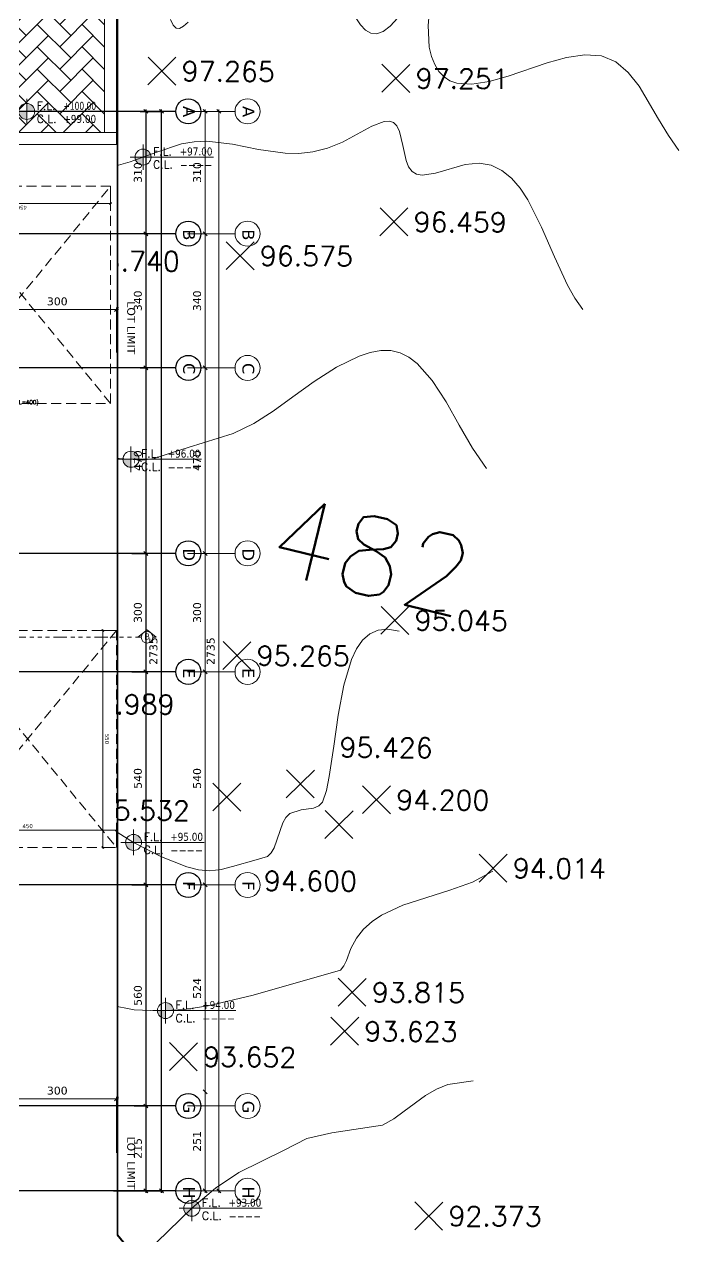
# Model space of a CAD drawing. Header units: inches. Extents: x -48 to 777, y -156 to 510.
# Drawn here: x 409.79 to 426.36, y 126.54 to 157.27 of the extents above; entities that cross this region are included whole.
import ezdxf
from ezdxf.enums import TextEntityAlignment as Align

# ---------------------------------------------------------------- set-up
doc = ezdxf.new("R2010")
doc.units = ezdxf.units.IN
doc.header["$MEASUREMENT"] = 0
doc.set_wipeout_variables(frame=1)
for name, pattern in [('ACAD_ISO06W100', [36, 24, -3, 0, -3, 0, -3, 0, -3]), ('ACAD_ISO10W100', [18, 12, -3, 0, -3]), ('HIDDEN', [0.375, 0.25, -0.125]), ('NUHA', [1.45, 0.75, -0.25, 0.2, -0.25])]:
    doc.linetypes.add(name, pattern=pattern)
doc.layers.get('Defpoints').update_dxf_attribs({"lineweight": 5})
for name, color, linetype, lineweight in [('A-ANNOTATION', 34, 'Continuous', 5), ('A-AXIS', 253, 'ACAD_ISO10W100', 5), ('A-AXIS ST', 251, 'ACAD_ISO10W100', 5), ('A-DIM', 9, 'Continuous', 5), ('A-HIDDEN', 254, 'HIDDEN', 5), ('A-LEVELS', 139, 'Continuous', 20), ('A-LIMIT LOT', 235, 'ACAD_ISO10W100', 20), ('A-NOTES', 151, 'Continuous', 20), ('A-SIGNS1', 20, 'Continuous', 15), ('A-SIGNS2', 30, 'Continuous', 15), ('A-TEXT', 50, 'Continuous', 15), ('D-STONE', 52, 'Continuous', 20)]:
    doc.layers.add(name, color=color, linetype=linetype, lineweight=lineweight)
doc.layers.add('HH-DARK GREY', color=7, linetype='Continuous', lineweight=5, true_color=0x404040)
for name, color, linetype in [('pts pc', 7, 'Continuous'), ('Str-Axes', 8, 'Continuous'), ('str-slab-top', 1, 'Continuous')]:
    doc.layers.add(name, color=color, linetype=linetype)
doc.styles.add('2mm', font='simplex.shx', dxfattribs={"height": 0.5})
doc.styles.add('5mm', font='simplex_.ttf', dxfattribs={"height": 5})
doc.styles.add('ROMAN', font='ROMANS.SHX')
doc.styles.add('ROMAND', font='verdana.ttf')
doc.styles.add('ROMANS', font='romans__.ttf', dxfattribs={"height": 0.14})
doc.styles.add('Stretch', font='GOTHIC.TTF', dxfattribs={"width": 0.75, "height": 0.2})
doc.dimstyles.new('M-1.100', dxfattribs={"dimtxt": 0.2, "dimasz": 0.1, "dimexe": 0.05, "dimexo": 0.05, "dimgap": 0.1, "dimtad": 1, "dimlfac": 100, "dimrnd": 0.5, "dimzin": 9, "dimdsep": 46, "dimtxsty": 'ROMAND', "dimblk": 'OBLIQUE', "dimcen": 1, "dimdle": 0.05, "dimclrd": 256, "dimclre": 256, "dimclrt": 2, "dimadec": 0, "dimazin": 0, "dimtfac": 0.666667, "dimtmove": 2, "dimatfit": 3, "dimfxl": 0.04, "dimtolj": 1, "dimtzin": 5, "dimlwd": -1, "dimlwe": -1, "dimarcsym": 0})
doc.dimstyles.new('M-1.50', dxfattribs={"dimtxt": 0.1, "dimasz": 0.05, "dimexe": 0.025, "dimexo": 0.025, "dimgap": 0.05, "dimtad": 1, "dimlfac": 100, "dimrnd": 0.5, "dimzin": 9, "dimdsep": 46, "dimtxsty": 'ROMAND', "dimblk": 'OBLIQUE', "dimcen": 1, "dimdle": 0.025, "dimclrd": 256, "dimclre": 256, "dimclrt": 2, "dimadec": 0, "dimazin": 0, "dimtfac": 0.666667, "dimtmove": 2, "dimatfit": 3, "dimfxl": 0.04, "dimtolj": 1, "dimtzin": 5, "dimlwd": -1, "dimlwe": -1, "dimarcsym": 0})

# ---------------------------------------------------------------- blocks, each defined once
blk = doc.blocks.new('_Oblique')
at = {"color": 0, "linetype": 'ByBlock', "lineweight": -2}
blk.add_line((-0.5, -0.5), (0.5, 0.5), dxfattribs=at)
blk = doc.blocks.new('*D7')
at = {"layer": 'A-DIM', "transparency": 16777216}
for p, q in [((332.144, 67.916), (332.144, 63.366)), ((332.556, 67.891), (332.119, 67.891)), ((332.556, 63.391), (332.119, 63.391))]:
    blk.add_line(p, q, dxfattribs=at)
at = {"layer": 'Defpoints', "color": 0, "transparency": 16777216}
for p in [(332.581, 67.891), (332.144, 63.391), (332.581, 63.391)]:
    blk.add_point(p, dxfattribs=at)
at = {"layer": 'A-DIM', "transparency": 16777216, "xscale": 0.05, "yscale": 0.05, "zscale": 0.05}
for p, rotation in [((332.144, 67.891), 90), ((332.144, 63.391), 270)]:
    blk.add_blockref('_Oblique', p, dxfattribs=dict(at, rotation=rotation))
at = {"layer": 'A-DIM', "color": 2, "transparency": 16777216, "insert": (332.042, 65.641), "char_height": 0.1, "attachment_point": 5, "rotation": 90, "style": 'ROMAND'}
blk.add_mtext('\\A1;450', dxfattribs=at)
blk = doc.blocks.new('*D8')
at = {"layer": 'A-DIM', "transparency": 16777216}
for p, q in [((327.081, 67.866), (327.081, 67.523)), ((332.581, 67.866), (332.581, 67.523)), ((332.606, 67.548), (327.056, 67.548))]:
    blk.add_line(p, q, dxfattribs=at)
at = {"layer": 'Defpoints', "color": 0, "transparency": 16777216}
for p in [(327.081, 67.891), (332.581, 67.891), (327.081, 67.548)]:
    blk.add_point(p, dxfattribs=at)
at = {"layer": 'A-DIM', "transparency": 16777216, "xscale": 0.05, "yscale": 0.05, "zscale": 0.05, "rotation": 180}
blk.add_blockref('_Oblique', (327.081, 67.548), dxfattribs=at)
at = {"layer": 'A-DIM', "transparency": 16777216, "xscale": 0.05, "yscale": 0.05, "zscale": 0.05}
blk.add_blockref('_Oblique', (332.581, 67.548), dxfattribs=at)
at = {"layer": 'A-DIM', "color": 2, "transparency": 16777216, "insert": (329.831, 67.65), "char_height": 0.1, "attachment_point": 5, "style": 'ROMAND'}
blk.add_mtext('\\A1;550', dxfattribs=at)
blk = doc.blocks.new('ZDGFHGCGFF')
h = blk.add_hatch(color=256)
h.paths.add_polyline_path([(94.086, 59.804), (94.151, 59.726, 0.223535), (94.086, 59.756)])
h.paths.add_polyline_path([(94.151, 59.726), (94.195, 59.673), (94.151, 59.619, 0.17452), (94.17, 59.673, 0.17452)])
h.paths.add_polyline_path([(94.086, 59.589, 0.223535), (94.151, 59.619), (94.086, 59.541)])
for p, q in [((94.086, 59.756), (94.086, 59.804)), ((94.086, 59.804), (94.195, 59.673)), ((94.195, 59.673), (94.086, 59.541)), ((94.086, 59.541), (94.086, 59.589))]:
    blk.add_line(p, q)
blk.add_circle((94.086, 59.673), 0.0839)
blk = doc.blocks.new('ZDGFHGCJHGHFG')
at = {"layer": 'A-SIGNS1', "rotation": 90}
blk.add_blockref('ZDGFHGCGFF', (154.078, -34.414), dxfattribs=at)
at = {"layer": 'A-SIGNS2', "linetype": 'ACAD_ISO06W100', "ltscale": 0.01, "style": 'Stretch', "flags": 12}
blk.add_attdef('A', text='', height=0.0883, dxfattribs=at).set_placement((94.407, 59.684), align=Align.MIDDLE)
blk = doc.blocks.new('*D549')
at = {"layer": 'A-DIM', "transparency": 16777216}
for p, q in [((656.818, 330.269), (656.914, 330.269)), ((656.864, 330.319), (656.864, 327.119)), ((656.818, 327.169), (656.914, 327.169))]:
    blk.add_line(p, q, dxfattribs=at)
at = {"layer": 'Defpoints', "color": 0, "transparency": 16777216}
for p in [(656.768, 330.269), (656.768, 327.169), (656.864, 327.169)]:
    blk.add_point(p, dxfattribs=at)
at = {"layer": 'A-DIM', "transparency": 16777216, "xscale": 0.1, "yscale": 0.1, "zscale": 0.1}
for p, rotation in [((656.864, 330.269), 90), ((656.864, 327.169), 270)]:
    blk.add_blockref('_Oblique', p, dxfattribs=dict(at, rotation=rotation))
at = {"layer": 'A-DIM', "color": 2, "transparency": 16777216, "insert": (656.66, 328.719), "char_height": 0.2, "attachment_point": 5, "rotation": 90, "style": 'ROMAND'}
blk.add_mtext('\\A1;310', dxfattribs=at)
blk = doc.blocks.new('*D550')
at = {"layer": 'A-DIM', "transparency": 16777216}
for p, q in [((656.864, 327.219), (656.864, 323.719)), ((656.818, 327.169), (656.914, 327.169)), ((656.715, 323.769), (656.914, 323.769))]:
    blk.add_line(p, q, dxfattribs=at)
at = {"layer": 'Defpoints', "color": 0, "transparency": 16777216}
for p in [(656.768, 327.169), (656.665, 323.769), (656.864, 323.769)]:
    blk.add_point(p, dxfattribs=at)
at = {"layer": 'A-DIM', "transparency": 16777216, "xscale": 0.1, "yscale": 0.1, "zscale": 0.1}
for p, rotation in [((656.864, 327.169), 90), ((656.864, 323.769), 270)]:
    blk.add_blockref('_Oblique', p, dxfattribs=dict(at, rotation=rotation))
at = {"layer": 'A-DIM', "color": 2, "transparency": 16777216, "insert": (656.66, 325.469), "char_height": 0.2, "attachment_point": 5, "rotation": 90, "style": 'ROMAND'}
blk.add_mtext('\\A1;340', dxfattribs=at)
blk = doc.blocks.new('*D551')
at = {"layer": 'A-DIM', "transparency": 16777216}
for p, q in [((656.864, 323.819), (656.864, 319.019)), ((656.715, 323.769), (656.914, 323.769)), ((656.51, 319.069), (656.914, 319.069))]:
    blk.add_line(p, q, dxfattribs=at)
at = {"layer": 'Defpoints', "color": 0, "transparency": 16777216}
for p in [(656.665, 323.769), (656.46, 319.069), (656.864, 319.069)]:
    blk.add_point(p, dxfattribs=at)
at = {"layer": 'A-DIM', "transparency": 16777216, "xscale": 0.1, "yscale": 0.1, "zscale": 0.1}
for p, rotation in [((656.864, 323.769), 90), ((656.864, 319.069), 270)]:
    blk.add_blockref('_Oblique', p, dxfattribs=dict(at, rotation=rotation))
at = {"layer": 'A-DIM', "color": 2, "transparency": 16777216, "insert": (656.66, 321.419), "char_height": 0.2, "attachment_point": 5, "rotation": 90, "style": 'ROMAND'}
blk.add_mtext('\\A1;470', dxfattribs=at)
blk = doc.blocks.new('*D552')
at = {"layer": 'A-DIM', "transparency": 16777216}
for p, q in [((656.51, 319.069), (656.914, 319.069)), ((656.864, 319.119), (656.864, 316.018)), ((656.51, 316.068), (656.914, 316.068))]:
    blk.add_line(p, q, dxfattribs=at)
at = {"layer": 'Defpoints', "color": 0, "transparency": 16777216}
for p in [(656.46, 319.069), (656.46, 316.068), (656.864, 316.068)]:
    blk.add_point(p, dxfattribs=at)
at = {"layer": 'A-DIM', "transparency": 16777216, "xscale": 0.1, "yscale": 0.1, "zscale": 0.1}
for p, rotation in [((656.864, 319.069), 90), ((656.864, 316.068), 270)]:
    blk.add_blockref('_Oblique', p, dxfattribs=dict(at, rotation=rotation))
at = {"layer": 'A-DIM', "color": 2, "transparency": 16777216, "insert": (656.66, 317.569), "char_height": 0.2, "attachment_point": 5, "rotation": 90, "style": 'ROMAND'}
blk.add_mtext('\\A1;300', dxfattribs=at)
blk = doc.blocks.new('*D553')
at = {"layer": 'A-DIM', "transparency": 16777216}
for p, q in [((656.51, 316.068), (656.914, 316.068)), ((656.864, 316.118), (656.864, 310.618)), ((656.51, 310.668), (656.914, 310.668))]:
    blk.add_line(p, q, dxfattribs=at)
at = {"layer": 'Defpoints', "color": 0, "transparency": 16777216}
for p in [(656.46, 316.068), (656.46, 310.668), (656.864, 310.668)]:
    blk.add_point(p, dxfattribs=at)
at = {"layer": 'A-DIM', "transparency": 16777216, "xscale": 0.1, "yscale": 0.1, "zscale": 0.1}
for p, rotation in [((656.864, 316.068), 90), ((656.864, 310.668), 270)]:
    blk.add_blockref('_Oblique', p, dxfattribs=dict(at, rotation=rotation))
at = {"layer": 'A-DIM', "color": 2, "transparency": 16777216, "insert": (656.66, 313.368), "char_height": 0.2, "attachment_point": 5, "rotation": 90, "style": 'ROMAND'}
blk.add_mtext('\\A1;540', dxfattribs=at)
blk = doc.blocks.new('*D554')
at = {"layer": 'A-DIM', "transparency": 16777216}
for p, q in [((656.51, 310.668), (656.914, 310.668)), ((656.864, 310.718), (656.864, 305.376))]:
    blk.add_line(p, q, dxfattribs=at)
at = {"layer": 'Defpoints', "color": 0, "transparency": 16777216}
for p in [(656.46, 310.668), (656.864, 305.426), (656.864, 305.426)]:
    blk.add_point(p, dxfattribs=at)
at = {"layer": 'A-DIM', "transparency": 16777216, "xscale": 0.1, "yscale": 0.1, "zscale": 0.1}
for p, rotation in [((656.864, 310.668), 90), ((656.864, 305.426), 270)]:
    blk.add_blockref('_Oblique', p, dxfattribs=dict(at, rotation=rotation))
at = {"layer": 'A-DIM', "color": 2, "transparency": 16777216, "insert": (656.66, 308.047), "char_height": 0.2, "attachment_point": 5, "rotation": 90, "style": 'ROMAND'}
blk.add_mtext('\\A1;524', dxfattribs=at)
blk = doc.blocks.new('*D555')
at = {"layer": 'A-DIM', "transparency": 16777216}
for p, q in [((656.864, 302.868), (656.864, 305.476)), ((656.344, 302.918), (656.914, 302.918))]:
    blk.add_line(p, q, dxfattribs=at)
at = {"layer": 'Defpoints', "color": 0, "transparency": 16777216}
for p in [(656.864, 305.426), (656.864, 305.426), (656.294, 302.918)]:
    blk.add_point(p, dxfattribs=at)
at = {"layer": 'A-DIM', "transparency": 16777216, "xscale": 0.1, "yscale": 0.1, "zscale": 0.1}
for p, rotation in [((656.864, 305.426), 90), ((656.864, 302.918), 270)]:
    blk.add_blockref('_Oblique', p, dxfattribs=dict(at, rotation=rotation))
at = {"layer": 'A-DIM', "color": 2, "transparency": 16777216, "insert": (656.66, 304.172), "char_height": 0.2, "attachment_point": 5, "rotation": 90, "style": 'ROMAND'}
blk.add_mtext('\\A1;251', dxfattribs=at)
blk = doc.blocks.new('*D556')
at = {"layer": 'A-DIM', "transparency": 16777216}
for p, q in [((656.665, 330.269), (657.259, 330.269)), ((657.209, 302.868), (657.209, 330.319)), ((655.957, 302.918), (657.259, 302.918))]:
    blk.add_line(p, q, dxfattribs=at)
at = {"layer": 'Defpoints', "color": 0, "transparency": 16777216}
for p in [(656.615, 330.269), (657.209, 330.269), (655.907, 302.918)]:
    blk.add_point(p, dxfattribs=at)
at = {"layer": 'A-DIM', "transparency": 16777216, "xscale": 0.1, "yscale": 0.1, "zscale": 0.1}
for p, rotation in [((657.209, 330.269), 90), ((657.209, 302.918), 270)]:
    blk.add_blockref('_Oblique', p, dxfattribs=dict(at, rotation=rotation))
at = {"layer": 'A-DIM', "color": 2, "transparency": 16777216, "insert": (657.004, 316.593), "char_height": 0.2, "attachment_point": 5, "rotation": 90, "style": 'ROMAND'}
blk.add_mtext('\\A1;2735', dxfattribs=at)
blk = doc.blocks.new('GXFHGCGFCD')
at = {"layer": 'A-SIGNS1', "linetype": 'NUHA'}
h = blk.add_hatch(color=256, dxfattribs=at)
h.paths.add_polyline_path([(90.382, 61.33), (90.382, 61.17), (90.542, 61.17, 0.414214)])
h.paths.add_polyline_path([(90.382, 61.17), (90.222, 61.17, 0.414214), (90.382, 61.01)])
at = {"layer": 'A-SIGNS1'}
for p, q in [((90.382, 60.914), (90.382, 61.426)), ((90.126, 61.17), (91.79, 61.17))]:
    blk.add_line(p, q, dxfattribs=at)
blk.add_circle((90.382, 61.17), 0.16, dxfattribs=at)
blk = doc.blocks.new('DGXFHXFGDFD')
at = {"layer": 'A-SIGNS1'}
blk.add_blockref('GXFHGCGFCD', (0, 0), dxfattribs=at)
at = {"layer": 'A-SIGNS2', "linetype": 'NUHA', "style": 'ROMANS'}
for s, p in [('F.L.', (90.583, 61.203)), ('C.L.', (90.583, 60.941))]:
    blk.add_text(s, height=0.16, dxfattribs=at).set_placement(p)
at = {"layer": 'A-SIGNS2', "style": 'ROMANS', "width": 0.910135, "flags": 4}
for tag, p, p2 in [('NIV.FINI', (91.116, 61.203), (91.79, 61.203)), ('NIV.BETON', (91.116, 60.941), (91.79, 60.941))]:
    blk.add_attdef(tag, text='', height=0.16, dxfattribs=at).set_placement(p, p2, align=Align.FIT)
blk = doc.blocks.new('*D974')
at = {"layer": 'A-DIM', "transparency": 16777216}
for p, q in [((-315969.27, -27907.07), (-315972.37, -27907.07)), ((-315972.32, -27908.161), (-315972.32, -27907.02)), ((-315969.32, -27908.161), (-315969.32, -27907.02))]:
    blk.add_line(p, q, dxfattribs=at)
at = {"layer": 'Defpoints', "color": 0, "transparency": 16777216}
for p in [(-315972.32, -27907.07), (-315972.32, -27908.211), (-315969.32, -27908.211)]:
    blk.add_point(p, dxfattribs=at)
at = {"layer": 'A-DIM', "transparency": 16777216, "xscale": 0.1, "yscale": 0.1, "zscale": 0.1}
for p, rotation in [((-315972.32, -27907.07), 179.9999999997916), ((-315969.32, -27907.07), 359.9999999997916)]:
    blk.add_blockref('_Oblique', p, dxfattribs=dict(at, rotation=rotation))
at = {"layer": 'A-DIM', "color": 2, "transparency": 16777216, "insert": (-315970.82, -27906.866), "char_height": 0.2, "attachment_point": 5, "style": 'ROMAND'}
blk.add_mtext('\\A1;300', dxfattribs=at)
blk = doc.blocks.new('*D975')
at = {"layer": 'A-DIM', "transparency": 16777216}
for p, q in [((-315969.27, -27927.068), (-315972.37, -27927.068)), ((-315972.32, -27928.435), (-315972.32, -27927.018)), ((-315969.32, -27928.435), (-315969.32, -27927.018))]:
    blk.add_line(p, q, dxfattribs=at)
at = {"layer": 'Defpoints', "color": 0, "transparency": 16777216}
for p in [(-315972.32, -27927.068), (-315972.32, -27928.485), (-315969.32, -27928.485)]:
    blk.add_point(p, dxfattribs=at)
at = {"layer": 'A-DIM', "transparency": 16777216, "xscale": 0.1, "yscale": 0.1, "zscale": 0.1, "rotation": 180}
blk.add_blockref('_Oblique', (-315972.32, -27927.068), dxfattribs=at)
at = {"layer": 'A-DIM', "transparency": 16777216, "xscale": 0.1, "yscale": 0.1, "zscale": 0.1}
blk.add_blockref('_Oblique', (-315969.32, -27927.068), dxfattribs=at)
at = {"layer": 'A-DIM', "color": 2, "transparency": 16777216, "insert": (-315970.82, -27926.864), "char_height": 0.2, "attachment_point": 5, "style": 'ROMAND'}
blk.add_mtext('\\A1;300', dxfattribs=at)
blk = doc.blocks.new('*D1546')
at = {"layer": 'Defpoints', "color": 0, "transparency": 16777216}
for p in [(412.674, 155.058), (413.267, 155.058), (412.001, 127.707)]:
    blk.add_point(p, dxfattribs=at)
at = {"layer": 'Str-Axes', "transparency": 16777216}
for p, q in [((412.724, 155.058), (413.317, 155.058)), ((413.267, 127.657), (413.267, 155.108)), ((412.051, 127.707), (413.317, 127.707))]:
    blk.add_line(p, q, dxfattribs=at)
at = {"layer": 'Str-Axes', "transparency": 16777216, "xscale": 0.1, "yscale": 0.1, "zscale": 0.1}
for p, rotation in [((413.267, 155.058), 90), ((413.267, 127.707), 270)]:
    blk.add_blockref('_Oblique', p, dxfattribs=dict(at, rotation=rotation))
at = {"layer": 'Str-Axes', "color": 2, "transparency": 16777216, "insert": (413.063, 141.383), "char_height": 0.2, "attachment_point": 5, "rotation": 90, "style": 'ROMAND'}
blk.add_mtext('\\A1;2735', dxfattribs=at)
blk = doc.blocks.new('*D1542')
at = {"layer": 'Defpoints', "color": 0, "transparency": 16777216}
for p in [(412.468, 140.857), (412.468, 135.457), (412.872, 135.457)]:
    blk.add_point(p, dxfattribs=at)
at = {"layer": 'Str-Axes', "transparency": 16777216}
for p, q in [((412.518, 140.857), (412.922, 140.857)), ((412.872, 140.907), (412.872, 135.407)), ((412.518, 135.457), (412.922, 135.457))]:
    blk.add_line(p, q, dxfattribs=at)
at = {"layer": 'Str-Axes', "transparency": 16777216, "xscale": 0.1, "yscale": 0.1, "zscale": 0.1}
for p, rotation in [((412.872, 140.857), 90), ((412.872, 135.457), 270)]:
    blk.add_blockref('_Oblique', p, dxfattribs=dict(at, rotation=rotation))
at = {"layer": 'Str-Axes', "color": 2, "transparency": 16777216, "insert": (412.668, 138.157), "char_height": 0.2, "attachment_point": 5, "rotation": 90, "style": 'ROMAND'}
blk.add_mtext('\\A1;540', dxfattribs=at)
blk = doc.blocks.new('*D1543')
at = {"layer": 'Defpoints', "color": 0, "transparency": 16777216}
for p in [(412.468, 143.858), (412.468, 140.857), (412.872, 140.857)]:
    blk.add_point(p, dxfattribs=at)
at = {"layer": 'Str-Axes', "transparency": 16777216}
for p, q in [((412.518, 143.858), (412.922, 143.858)), ((412.872, 143.908), (412.872, 140.807)), ((412.518, 140.857), (412.922, 140.857))]:
    blk.add_line(p, q, dxfattribs=at)
at = {"layer": 'Str-Axes', "transparency": 16777216, "xscale": 0.1, "yscale": 0.1, "zscale": 0.1}
for p, rotation in [((412.872, 143.858), 90), ((412.872, 140.857), 270)]:
    blk.add_blockref('_Oblique', p, dxfattribs=dict(at, rotation=rotation))
at = {"layer": 'Str-Axes', "color": 2, "transparency": 16777216, "insert": (412.668, 142.358), "char_height": 0.2, "attachment_point": 5, "rotation": 90, "style": 'ROMAND'}
blk.add_mtext('\\A1;300', dxfattribs=at)
blk = doc.blocks.new('*D1544')
at = {"layer": 'Defpoints', "color": 0, "transparency": 16777216}
for p in [(412.673, 148.558), (412.478, 143.858), (412.872, 143.858)]:
    blk.add_point(p, dxfattribs=at)
at = {"layer": 'Str-Axes', "transparency": 16777216}
for p, q in [((412.723, 148.558), (412.922, 148.558)), ((412.872, 148.608), (412.872, 143.808)), ((412.528, 143.858), (412.922, 143.858))]:
    blk.add_line(p, q, dxfattribs=at)
at = {"layer": 'Str-Axes', "transparency": 16777216, "xscale": 0.1, "yscale": 0.1, "zscale": 0.1}
for p, rotation in [((412.872, 148.558), 90), ((412.872, 143.858), 270)]:
    blk.add_blockref('_Oblique', p, dxfattribs=dict(at, rotation=rotation))
at = {"layer": 'Str-Axes', "color": 2, "transparency": 16777216, "insert": (412.668, 146.208), "char_height": 0.2, "attachment_point": 5, "rotation": 90, "style": 'ROMAND'}
blk.add_mtext('\\A1;470', dxfattribs=at)
blk = doc.blocks.new('*D1547')
at = {"layer": 'Defpoints', "color": 0, "transparency": 16777216}
for p in [(412.776, 151.958), (412.721, 148.558), (412.872, 148.558)]:
    blk.add_point(p, dxfattribs=at)
at = {"layer": 'Str-Axes', "transparency": 16777216}
for p, q in [((412.826, 151.958), (412.922, 151.958)), ((412.872, 152.008), (412.872, 148.508)), ((412.771, 148.558), (412.922, 148.558))]:
    blk.add_line(p, q, dxfattribs=at)
at = {"layer": 'Str-Axes', "transparency": 16777216, "xscale": 0.1, "yscale": 0.1, "zscale": 0.1}
for p, rotation in [((412.872, 151.958), 90), ((412.872, 148.558), 270)]:
    blk.add_blockref('_Oblique', p, dxfattribs=dict(at, rotation=rotation))
at = {"layer": 'Str-Axes', "color": 2, "transparency": 16777216, "insert": (412.668, 150.258), "char_height": 0.2, "attachment_point": 5, "rotation": 90, "style": 'ROMAND'}
blk.add_mtext('\\A1;340', dxfattribs=at)
blk = doc.blocks.new('*D1545')
at = {"layer": 'Defpoints', "color": 0, "transparency": 16777216}
for p in [(412.776, 155.058), (412.776, 151.958), (412.872, 151.958)]:
    blk.add_point(p, dxfattribs=at)
at = {"layer": 'Str-Axes', "transparency": 16777216}
for p, q in [((412.826, 155.058), (412.922, 155.058)), ((412.872, 155.108), (412.872, 151.908)), ((412.826, 151.958), (412.922, 151.958))]:
    blk.add_line(p, q, dxfattribs=at)
at = {"layer": 'Str-Axes', "transparency": 16777216, "xscale": 0.1, "yscale": 0.1, "zscale": 0.1}
for p, rotation in [((412.872, 155.058), 90), ((412.872, 151.958), 270)]:
    blk.add_blockref('_Oblique', p, dxfattribs=dict(at, rotation=rotation))
at = {"layer": 'Str-Axes', "color": 2, "transparency": 16777216, "insert": (412.668, 153.508), "char_height": 0.2, "attachment_point": 5, "rotation": 90, "style": 'ROMAND'}
blk.add_mtext('\\A1;310', dxfattribs=at)
blk = doc.blocks.new('*D1548')
at = {"layer": 'Defpoints', "color": 0, "transparency": 16777216}
for p in [(412.526, 135.457), (412.872, 129.857), (412.9, 129.857)]:
    blk.add_point(p, dxfattribs=at)
at = {"layer": 'Str-Axes', "transparency": 16777216}
for p, q in [((412.872, 135.507), (412.872, 129.807)), ((412.576, 135.457), (412.922, 135.457)), ((412.85, 129.857), (412.822, 129.857))]:
    blk.add_line(p, q, dxfattribs=at)
at = {"layer": 'Str-Axes', "transparency": 16777216, "xscale": 0.1, "yscale": 0.1, "zscale": 0.1}
for p, rotation in [((412.872, 135.457), 90), ((412.872, 129.857), 270)]:
    blk.add_blockref('_Oblique', p, dxfattribs=dict(at, rotation=rotation))
at = {"layer": 'Str-Axes', "color": 2, "transparency": 16777216, "insert": (412.668, 132.657), "char_height": 0.2, "attachment_point": 5, "rotation": 90, "style": 'ROMAND'}
blk.add_mtext('\\A1;560', dxfattribs=at)
blk = doc.blocks.new('*D1533')
at = {"layer": 'Defpoints', "color": 0, "transparency": 16777216}
for p in [(412.526, 129.857), (412.67, 127.707), (412.872, 127.707)]:
    blk.add_point(p, dxfattribs=at)
at = {"layer": 'Str-Axes', "transparency": 16777216}
for p, q in [((412.576, 129.857), (412.922, 129.857)), ((412.872, 129.907), (412.872, 127.657)), ((412.72, 127.707), (412.922, 127.707))]:
    blk.add_line(p, q, dxfattribs=at)
at = {"layer": 'Str-Axes', "transparency": 16777216, "xscale": 0.1, "yscale": 0.1, "zscale": 0.1}
for p, rotation in [((412.872, 129.857), 90), ((412.872, 127.707), 270)]:
    blk.add_blockref('_Oblique', p, dxfattribs=dict(at, rotation=rotation))
at = {"layer": 'Str-Axes', "color": 2, "transparency": 16777216, "insert": (412.668, 128.782), "char_height": 0.2, "attachment_point": 5, "rotation": 90, "style": 'ROMAND'}
blk.add_mtext('\\A1;215', dxfattribs=at)
blk = doc.blocks.new('WOQOUO NAZAR')
at = {"layer": 'A-HIDDEN'}
for p, q in [((327.08134, 67.89084), (332.58135, 63.39085)), ((327.08135, 63.39084), (332.58134, 67.89085))]:
    blk.add_line(p, q, dxfattribs=at)
blk.add_lwpolyline([(327.08135, 63.39084), (332.58135, 63.39085), (332.58134, 67.89085), (327.08134, 67.89084)], close=True, dxfattribs=at)
at = {"layer": 'A-DIM'}
dim = blk.add_linear_dim(base=(332.14413, 63.39085), p1=(332.58134, 67.89085), p2=(332.58134, 63.39085), angle=90, dimstyle='M-1.50', dxfattribs=at)
dim.commit()
dim.dimension.update_dxf_attribs({"geometry": '*D7', "text_midpoint": (332.04208, 65.64085)})
dim = blk.add_linear_dim(base=(327.08134, 67.54828), p1=(332.58134, 67.89085), p2=(327.08134, 67.89084), dimstyle='M-1.50', dxfattribs=at)
dim.commit()
dim.dimension.update_dxf_attribs({"geometry": '*D8', "text_midpoint": (329.83134, 67.65032)})
blk = doc.blocks.new('AXIS')
at = {"layer": 'A-ANNOTATION', "linetype": 'Continuous'}
for centre in [(657.93576, 330.26919), (657.93576, 327.16933), (657.93576, 323.76934), (657.93576, 319.06933), (657.93576, 316.06777), (657.93576, 310.66777), (657.93576, 305.06777), (657.93576, 302.91777)]:
    blk.add_circle(centre, 0.31723, dxfattribs=at)
at = {"layer": 'A-AXIS ST', "ltscale": 0.1}
for p, q in [((657.61853, 330.26919), (627.81853, 330.26919)), ((657.61853, 327.16933), (627.81853, 327.16933)), ((657.61853, 323.76934), (627.81853, 323.76934)), ((657.61853, 319.06933), (627.81853, 319.06933)), ((657.61853, 316.06777), (627.81853, 316.06777)), ((657.61853, 310.66777), (627.81853, 310.66777)), ((657.61853, 305.06777), (627.81853, 305.06777)), ((657.61853, 302.91777), (627.81853, 302.91777))]:
    blk.add_line(p, q, dxfattribs=at)
at = {"layer": 'A-ANNOTATION', "char_height": 0.3, "width": 5.0170833, "attachment_point": 1, "rotation": 270, "style": 'ROMAND'}
for s, insert in [('\\pi2.3727;A', (658.11171, 332.77651)), ('\\pi2.3954;B', (658.10571, 329.67665)), ('\\pi2.3841;C', (658.10571, 326.27666)), ('\\pi2.3818;D', (658.10571, 321.57665)), ('\\pi2.4097;E', (658.10571, 318.57509)), ('\\pi2.4127;F', (658.10571, 313.17509)), ('\\pi2.3749;G', (658.10571, 307.57509)), ('\\pi2.3938;H', (658.10571, 305.42509))]:
    blk.add_mtext(s, dxfattribs=dict(at, insert=insert))
at = {"layer": 'A-DIM'}
for base, p1, p2, picture, middle in [((657.20851, 330.26919), (655.90711, 302.91777), (656.61547, 330.26919), '*D556', (657.00434, 316.59348)), ((656.86441, 327.16933), (656.76815, 330.26919), (656.76815, 327.16933), '*D549', (656.66024, 328.71926)), ((656.86441, 323.76934), (656.76815, 327.16933), (656.6654, 323.76934), '*D550', (656.66024, 325.46933)), ((656.86441, 319.06933), (656.6654, 323.76934), (656.45965, 319.06933), '*D551', (656.66031, 321.41933)), ((656.86441, 316.06777), (656.45965, 319.06933), (656.45965, 316.06777), '*D552', (656.66024, 317.56855)), ((656.86441, 310.66777), (656.45965, 316.06777), (656.45965, 310.66777), '*D553', (656.66031, 313.36777)), ((656.86441, 305.42568), (656.45965, 310.66777), (656.86441, 305.42568), '*D554', (656.66024, 308.04672)), ((655.9071052171, 302.9177665352), (656.294272528, 302.9177665352), (655.9071052171, 302.9177665352), '*D555', (656.6602429485, 304.1717239199))]:
    dim = blk.add_linear_dim(base=base, p1=p1, p2=p2, angle=90, dimstyle='M-1.100', dxfattribs=at)
    dim.commit()
    dim.dimension.update_dxf_attribs({"geometry": picture, "text_midpoint": middle})
blk = doc.blocks.new('LOT 688  TOPOGRAPHIC PLAN')
at = {"layer": 'A-LEVELS', "linetype": 'Continuous'}
for points in [[(-315967.95439, -27899.72644), (-315967.88953, -27899.86824), (-315967.81293, -27899.94115), (-315967.72387, -27899.94739), (-315967.62281, -27899.89456), (-315967.51021, -27899.79026)], [(-315963.25883, -27899.67738), (-315963.14246, -27899.85834), (-315963.01823, -27899.99287), (-315962.88353, -27900.07191), (-315962.73578, -27900.08639), (-315962.57239, -27900.02724), (-315962.39284, -27899.89176), (-315962.01446, -27899.47645)], [(-315961.37679, -27899.29349), (-315961.43466, -27899.87556), (-315961.40366, -27900.42358), (-315961.34655, -27900.65996), (-315961.26381, -27900.86666), (-315961.15704, -27901.04026), (-315961.02786, -27901.17735), (-315960.87792, -27901.27532), (-315960.70907, -27901.33646), (-315960.32259, -27901.3646), (-315959.88413, -27901.29449), (-315959.40945, -27901.15886), (-315958.41432, -27900.82196), (-315957.92534, -27900.68615), (-315957.46307, -27900.61573), (-315957.04324, -27900.64344), (-315956.67924, -27900.79694), (-315956.3661, -27901.06439), (-315956.09027, -27901.41541), (-315955.59604, -27902.24609), (-315955.3504, -27902.66474), (-315955.08759, -27903.04492)], [(-315973.63177, -27904.33455), (-315970.95685, -27903.79566), (-315969.62603, -27903.51344), (-315968.97279, -27903.33161), (-315968.32633, -27903.08928), (-315967.6777, -27902.87668), (-315967.35432, -27902.81936), (-315967.032, -27902.80783), (-315966.38605, -27902.8839), (-315965.72991, -27903.01567), (-315965.05342, -27903.11142), (-315964.70438, -27903.11712), (-315964.34646, -27903.07942), (-315963.97837, -27902.98685), (-315963.59899, -27902.82828), (-315962.85599, -27902.42276), (-315962.54331, -27902.30469), (-315962.41316, -27902.29602), (-315962.30486, -27902.33206), (-315962.2214, -27902.42051), (-315962.16024, -27902.55738), (-315962.07486, -27902.9181), (-315961.98788, -27903.29588), (-315961.92471, -27903.45406), (-315961.83827, -27903.57198), (-315961.72347, -27903.6397), (-315961.58351, -27903.66321), (-315961.24775, -27903.61458), (-315960.48995, -27903.39326), (-315960.14227, -27903.3607), (-315959.83437, -27903.41489), (-315959.56154, -27903.54557), (-315959.31904, -27903.74239), (-315959.10213, -27903.99502), (-315958.90607, -27904.2931), (-315958.55749, -27904.98426), (-315958.23537, -27905.73311), (-315957.90176, -27906.4569), (-315957.71878, -27906.78352), (-315957.5187, -27907.07285)], [(-315972.19755, -27910.89256), (-315971.62067, -27910.70773), (-315971.03901, -27910.59488), (-315970.44815, -27910.59939), (-315969.84858, -27910.71402), (-315969.24898, -27910.84433), (-315968.65878, -27910.8877), (-315968.37015, -27910.84475), (-315968.08543, -27910.75565), (-315967.50844, -27910.56673), (-315966.36561, -27910.21319), (-315965.846, -27909.96082), (-315965.35312, -27909.6427), (-315964.85291, -27909.2794), (-315964.31533, -27908.89421), (-315963.74783, -27908.53294), (-315963.17765, -27908.25333), (-315962.90013, -27908.16222), (-315962.63221, -27908.1132), (-315962.37734, -27908.11352), (-315962.13869, -27908.16977), (-315961.91636, -27908.28061), (-315961.7083, -27908.43911), (-315961.32655, -27908.87102), (-315960.97664, -27909.40933), (-315960.64176, -27909.99785), (-315960.30508, -27910.5804), (-315959.94981, -27911.10078)], [(-315971.80264, -27922.24303), (-315971.55993, -27922.42779), (-315971.35728, -27922.646), (-315971.03355, -27923.1453), (-315970.75098, -27923.66507), (-315970.42846, -27924.12924), (-315970.22818, -27924.31779), (-315969.99912, -27924.47357), (-315969.47057, -27924.69569), (-315968.87465, -27924.81334), (-315968.24322, -27924.84429), (-315967.60816, -27924.80633), (-315966.99891, -27924.71692), (-315965.86111, -27924.43959), (-315963.64868, -27923.80732), (-315963.56175, -27923.70132), (-315963.50045, -27923.56149), (-315963.39131, -27923.25966), (-315963.24646, -27922.99566), (-315963.0652, -27922.77123), (-315962.85234, -27922.58122), (-315962.61269, -27922.42054), (-315962.07225, -27922.16669), (-315960.88138, -27921.78576), (-315960.30785, -27921.57684), (-315959.79413, -27921.30027)], [(-315968.60238, -27930.99518), (-315967.41388, -27929.84415), (-315966.815, -27929.33098), (-315966.22398, -27928.93818), (-315965.07657, -27928.37038), (-315964.50003, -27928.07408), (-315963.87019, -27927.93479), (-315962.58428, -27927.73491), (-315962.3039, -27927.57611), (-315962.03632, -27927.38134), (-315961.50181, -27926.98885), (-315961.22346, -27926.82507), (-315960.93009, -27926.70555), (-315960.29313, -27926.61484)]]:
    blk.add_lwpolyline(points, dxfattribs=at)
at = {"layer": 'A-LEVELS', "color": 209, "linetype": 'Continuous'}
blk.add_lwpolyline([(-315971.86191, -27917.02617), (-315971.27481, -27917.0694), (-315970.70379, -27916.99519), (-315970.53841, -27917.00731), (-315970.54748, -27917.04972), (-315970.61805, -27917.10984), (-315970.88805, -27917.37097), (-315971.06119, -27917.64262), (-315971.14557, -27917.92218), (-315971.14929, -27918.20701), (-315971.08044, -27918.49448), (-315970.94712, -27918.78197), (-315970.75741, -27919.06684), (-315970.51942, -27919.34646), (-315970.24124, -27919.61821), (-315969.59667, -27920.12754), (-315968.88848, -27920.57379), (-315968.18141, -27920.93593), (-315967.53711, -27921.19153), (-315967.24194, -27921.26538), (-315966.95573, -27921.29099), (-315966.67132, -27921.2602), (-315966.3837, -27921.18526), (-315965.78578, -27921.01778), (-315965.50124, -27920.93213), (-315965.40122, -27920.83568), (-315965.32625, -27920.70638), (-315965.10994, -27920.07493), (-315965.03499, -27919.94208), (-315964.93498, -27919.84067), (-315964.64819, -27919.74815), (-315964.32981, -27919.70178), (-315964.1978, -27919.64885), (-315964.10319, -27919.5527), (-315964.00156, -27919.25422), (-315963.93449, -27918.90155), (-315963.8199, -27918.13664), (-315963.70724, -27917.34545), (-315963.5676, -27916.59171), (-315963.37206, -27915.93916), (-315963.2443, -27915.67075), (-315963.09171, -27915.45153), (-315962.9107, -27915.28948), (-315962.69764, -27915.19256), (-315962.44891, -27915.16874), (-315962.16308, -27915.22149)], dxfattribs=at)
at = {"layer": 'A-LIMIT LOT', "linetype": 'Continuous', "const_width": 0.1}
blk.add_lwpolyline([(-315996.80172, -27893.57917), (-315985.1164, -27950.2257), (-315970.22923, -27937.16678), (-315964.6636, -27941.43051), (-315964.08799, -27936.87852), (-315969.32038, -27930.53073), (-315969.32038, -27896.23659), (-315996.80172, -27893.57917)], dxfattribs=at)
at = {"layer": 'pts pc', "linetype": 'Continuous'}
for points in [[(-315967.8146, -27900.67704), (-315968.52538, -27901.38024)], [(-315967.81839, -27901.38403), (-315968.52159, -27900.67325)], [(-315961.8925, -27900.86179), (-315962.60328, -27901.56499)], [(-315961.89629, -27901.56878), (-315962.59949, -27900.858)], [(-315961.94199, -27904.49757), (-315962.65277, -27905.20077)], [(-315961.94578, -27905.20456), (-315962.64898, -27904.49378)], [(-315970.22041, -27905.48621), (-315970.93119, -27906.18941)], [(-315970.2242, -27906.1932), (-315970.9274, -27905.48242)], [(-315965.83566, -27905.35671), (-315966.54644, -27906.05991)], [(-315965.83945, -27906.0637), (-315966.54265, -27905.35292)], [(-315961.91613, -27914.59586), (-315962.62691, -27915.29906)], [(-315961.91992, -27915.30285), (-315962.62312, -27914.59207)], [(-315965.91597, -27915.48743), (-315966.62675, -27916.19063)], [(-315965.91976, -27916.19442), (-315966.62296, -27915.48364)], [(-315970.35261, -27916.71466), (-315971.06339, -27917.41786)], [(-315970.3564, -27917.42165), (-315971.0596, -27916.71087)], [(-315964.31137, -27918.73908), (-315965.02215, -27919.44228)], [(-315964.31516, -27919.44607), (-315965.01836, -27918.73529)], [(-315966.17119, -27919.07211), (-315966.88197, -27919.77531)], [(-315966.17498, -27919.7791), (-315966.87818, -27919.06832)], [(-315962.3825, -27919.14142), (-315963.09328, -27919.84462)], [(-315962.38629, -27919.84841), (-315963.08949, -27919.13763)], [(-315963.33289, -27919.77034), (-315964.04367, -27920.47354)], [(-315963.33668, -27920.47733), (-315964.03988, -27919.76655)], [(-315959.43175, -27920.87427), (-315960.14253, -27921.57746)], [(-315959.43554, -27921.58125), (-315960.13874, -27920.87048)], [(-315963.00166, -27924.01917), (-315963.71244, -27924.72237)], [(-315963.00545, -27924.72616), (-315963.70865, -27924.01538)], [(-315963.18895, -27925.00518), (-315963.89973, -27925.70838)], [(-315963.19274, -27925.71217), (-315963.89594, -27925.00139)], [(-315967.27047, -27925.65031), (-315967.98125, -27926.35351)], [(-315967.27426, -27926.3573), (-315967.97746, -27925.64652)], [(-315961.06101, -27929.68666), (-315961.77179, -27930.38986)], [(-315961.0648, -27930.39365), (-315961.768, -27929.68287)]]:
    blk.add_lwpolyline(points, dxfattribs=at)
at = {"layer": 'A-NOTES', "linetype": 'Continuous', "style": '5mm'}
blk.add_text('482', height=2, rotation=346.245633, dxfattribs=at).set_placement((-315965.60289, -27913.67491))
at = {"layer": 'pts pc', "color": 1, "char_height": 0.5, "attachment_point": 1, "rotation": 359.692852, "style": '2mm'}
for s, insert, width in [('\\Fsimplex.shx;\\W1.0000000000;\\T1.0000000000;\\o\\l97.265', (-315967.66866, -27900.78132), 3.0714286), ('\\Fsimplex.shx;\\W1.0000000000;\\T1.0000000000;\\o\\l97.251', (-315961.74656, -27900.96607), 2.9761905), ('\\Fsimplex.shx;\\W1.0000000000;\\T1.0000000000;\\o\\l97.303', (-315972.61577, -27901.53581), 3.0714286), ('\\Fsimplex.shx;\\W1.0000000000;\\T1.0000000000;\\o\\l96.459', (-315961.79605, -27904.60186), 3.0714286), ('\\Fsimplex.shx;\\W1.0000000000;\\T1.0000000000;\\o\\l96.575', (-315965.68971, -27905.461), 3.0714286), ('\\Fsimplex.shx;\\W1.0000000000;\\T1.0000000000;\\o\\l96.740', (-315970.07447, -27905.59049), 3.0714286), ('\\Fsimplex.shx;\\W1.0000000000;\\T1.0000000000;\\o\\l95.045', (-315961.77019, -27914.70014), 3.0714286), ('\\Fsimplex.shx;\\W1.0000000000;\\T1.0000000000;\\o\\l95.265', (-315965.77002, -27915.59171), 3.0714286), ('\\Fsimplex.shx;\\W1.0000000000;\\T1.0000000000;\\o\\l94.989', (-315970.20666, -27916.81895), 3.0714286), ('\\Fsimplex.shx;\\W1.0000000000;\\T1.0000000000;\\o\\l94.661', (-315973.79784, -27917.96171), 2.9761905), ('\\Fsimplex.shx;\\W1.0000000000;\\T1.0000000000;\\o\\l95.426', (-315963.67157, -27917.91461), 3.0714286), ('\\Fsimplex.shx;\\W1.0000000000;\\T1.0000000000;\\o\\l94.200', (-315962.23656, -27919.24571), 3.0714286), ('\\Fsimplex.shx;\\W1.0000000000;\\T1.0000000000;\\o\\l95.532', (-315969.81934, -27919.50936), 3.0714286), ('\\Fsimplex.shx;\\W1.0000000000;\\T1.0000000000;\\o\\l94.014', (-315959.28581, -27920.97855), 2.9761905), ('\\Fsimplex.shx;\\W1.0000000000;\\T1.0000000000;\\o\\l94.600', (-315965.58697, -27921.29583), 3.0714286), ('\\Fsimplex.shx;\\W1.0000000000;\\T1.0000000000;\\o\\l93.815', (-315962.85572, -27924.12346), 2.9761905), ('\\Fsimplex.shx;\\W1.0000000000;\\T1.0000000000;\\o\\l93.623', (-315963.04301, -27925.10947), 3.0714286), ('\\Fsimplex.shx;\\W1.0000000000;\\T1.0000000000;\\o\\l93.652', (-315967.12452, -27925.7546), 3.0714286), ('\\Fsimplex.shx;\\W1.0000000000;\\T1.0000000000;\\o\\l93.182', (-315971.95932, -27926.44969), 2.9761905), ('\\Fsimplex.shx;\\W1.0000000000;\\T1.0000000000;\\o\\l92.373', (-315960.91507, -27929.79094), 3.0714286)]:
    blk.add_mtext(s, dxfattribs=dict(at, insert=insert, width=width))
at = {"linetype": 'Continuous'}
blk.add_wipeout([(-315996.80172, -27893.57917), (-315969.32038, -27896.23659), (-315969.32038, -27930.53073), (-315964.08799, -27936.87852), (-315964.6636, -27941.43051), (-315970.22923, -27937.16678), (-315985.1164, -27950.2257)], dxfattribs=at).dxf.layer = 'A-LIMIT LOT'
at = {"layer": 'A-SIGNS1'}
ref = blk.add_blockref('DGXFHXFGDFD', (-316083.18146, -27980.72521), dxfattribs=dict(at, xscale=1.267200000000003, yscale=1.267200000000003, zscale=1.267200000000003))
ref.add_attrib('NIV.FINI', '+97.00', dxfattribs={"layer": 'A-SIGNS2', "height": 0.202752, "style": 'ROMAND', "width": 0.797031}).set_placement((-315967.71944, -27903.1686), (-315966.89147, -27903.1686), align=Align.FIT)
ref.add_attrib('NIV.BETON', '----', dxfattribs={"layer": 'A-SIGNS2', "height": 0.202752, "style": 'ROMAND', "width": 1.634557}).set_placement((-315967.71944, -27903.50036), (-315966.89147, -27903.50036), align=Align.FIT)
ref = blk.add_blockref('DGXFHXFGDFD', (-316083.48578, -27988.38078), dxfattribs=dict(at, xscale=1.267200000000003, yscale=1.267200000000003, zscale=1.267200000000003))
ref.add_attrib('NIV.FINI', '+96.00', dxfattribs={"layer": 'A-SIGNS2', "height": 0.202752, "style": 'ROMAND', "width": 0.797031}).set_placement((-315968.02376, -27910.82416), (-315967.19579, -27910.82416), align=Align.FIT)
ref.add_attrib('NIV.BETON', '----', dxfattribs={"layer": 'A-SIGNS2', "height": 0.202752, "style": 'ROMAND', "width": 1.634557}).set_placement((-315968.02376, -27911.15593), (-315967.19579, -27911.15593), align=Align.FIT)
ref = blk.add_blockref('DGXFHXFGDFD', (-316083.42038, -27998.08855), dxfattribs=dict(at, xscale=1.267200000000003, yscale=1.267200000000003, zscale=1.267200000000003))
ref.add_attrib('NIV.FINI', '+95.00', dxfattribs={"layer": 'A-SIGNS2', "height": 0.202752, "style": 'ROMAND', "width": 0.797031}).set_placement((-315967.95836, -27920.53194), (-315967.1304, -27920.53194), align=Align.FIT)
ref.add_attrib('NIV.BETON', '----', dxfattribs={"layer": 'A-SIGNS2', "height": 0.202752, "style": 'ROMAND', "width": 1.634557}).set_placement((-315967.95836, -27920.86371), (-315967.1304, -27920.86371), align=Align.FIT)
ref = blk.add_blockref('DGXFHXFGDFD', (-316082.61192, -28002.3493), dxfattribs=dict(at, xscale=1.267200000000003, yscale=1.267200000000003, zscale=1.267200000000003))
ref.add_attrib('NIV.FINI', '+94.00', dxfattribs={"layer": 'A-SIGNS2', "height": 0.202752, "style": 'ROMAND', "width": 0.797031}).set_placement((-315967.1499, -27924.79269), (-315966.32194, -27924.79269), align=Align.FIT)
ref.add_attrib('NIV.BETON', '----', dxfattribs={"layer": 'A-SIGNS2', "height": 0.202752, "style": 'ROMAND', "width": 1.634557}).set_placement((-315967.1499, -27925.12445), (-315966.32194, -27925.12445), align=Align.FIT)
ref = blk.add_blockref('DGXFHXFGDFD', (-316081.94578, -28007.35891), dxfattribs=dict(at, xscale=1.267200000000003, yscale=1.267200000000003, zscale=1.267200000000003))
ref.add_attrib('NIV.FINI', '+93.00', dxfattribs={"layer": 'A-SIGNS2', "height": 0.202752, "style": 'ROMAND', "width": 0.797031}).set_placement((-315966.48376, -27929.80229), (-315965.65579, -27929.80229), align=Align.FIT)
ref.add_attrib('NIV.BETON', '----', dxfattribs={"layer": 'A-SIGNS2', "height": 0.202752, "style": 'ROMAND', "width": 1.634557}).set_placement((-315966.48376, -27930.13406), (-315965.65579, -27930.13406), align=Align.FIT)
at = {"layer": 'A-TEXT', "char_height": 0.2, "width": 7.1807633, "attachment_point": 1, "rotation": 270, "style": 'ROMAND'}
for insert in [(-315968.84803, -27906.86312, 93), (-315968.84803, -27928.02741, 93)]:
    blk.add_mtext('LOT LIMIT', dxfattribs=dict(at, insert=insert))
at = {"layer": 'A-DIM'}
for p1, p2, distance, picture, middle in [((-315969.32038, -27908.21129), (-315972.32038, -27908.21129), -1.14156, '*D974', (-315970.82038, -27906.86557)), ((-315969.32038, -27928.48546), (-315972.32038, -27928.48546), -1.41759, '*D975', (-315970.82038, -27926.86371))]:
    dim = blk.add_aligned_dim(p1=p1, p2=p2, distance=distance, dimstyle='M-1.100', dxfattribs=at)
    dim.commit()
    dim.dimension.update_dxf_attribs({"geometry": picture, "text_midpoint": middle})

msp = doc.modelspace()

# ---------------------------------------------------------------- block references
at = {"layer": 'pts pc'}
msp.add_blockref('LOT 688  TOPOGRAPHIC PLAN', (316381.44716, 28057.10823), dxfattribs=at)

# ---------------------------------------------------------------- next in the draw order: hatches: boundary and pattern name
at = {"layer": 'HH-DARK GREY'}
h = msp.add_hatch(dxfattribs=at)
h.set_pattern_fill('AR-HBONE', color=256, scale=0.1)
h.paths.add_polyline_path([(411.82678, 160.90065), (411.82678, 154.51852), (409.12678, 154.51852), (409.12678, 155.75845), (391.72678, 155.75845), (391.72678, 156.35831), (386.43097, 156.35831), (384.95799, 163.49883)])

# ---------------------------------------------------------------- next in the draw order: linework, layer by layer
at = {"layer": 'A-AXIS', "linetype": 'ACAD_ISO06W100', "ltscale": 0.014}
msp.add_line((388.77664, 141.73298), (412.66993, 141.73298), dxfattribs=at)
at = {"layer": 'D-STONE', "linetype": 'Continuous'}
msp.add_lwpolyline([(411.82678, 160.90065), (411.82678, 154.51852), (412.12678, 154.51852), (412.12678, 160.87164)], close=True, dxfattribs=at)
msp.add_lwpolyline([(407.4768, 152.66859), (407.4767, 154.21852), (412.12678, 154.21852), (412.12678, 154.51852), (407.1968, 154.51852)], dxfattribs=at)
at = {"layer": 'Str-Axes', "ltscale": 0.1}
for p, q in [((413.62657, 155.05831), (385.32678, 155.05831)), ((413.62657, 151.95845), (385.32678, 151.95845)), ((413.62657, 148.55845), (385.32678, 148.55845)), ((413.62657, 143.85845), (385.32678, 143.85845)), ((413.62657, 140.85688), (385.32678, 140.85688)), ((413.62657, 135.45688), (385.32678, 135.45688)), ((413.62657, 129.85688), (385.32678, 129.85688)), ((413.62657, 127.70688), (385.32678, 127.70688))]:
    msp.add_line(p, q, dxfattribs=at)
at = {"layer": 'Str-Axes', "linetype": 'Continuous'}
for centre in [(413.94381, 155.05831), (413.94381, 151.95845), (413.94381, 148.55845), (413.94381, 143.85845), (413.94381, 140.85688), (413.94381, 135.45688), (413.94381, 129.85688), (413.94381, 127.70688)]:
    msp.add_circle(centre, 0.31723, dxfattribs=at)

# ---------------------------------------------------------------- next in the draw order: block references
at = {"layer": 'A-DIM'}
msp.add_blockref('AXIS', (-242.49175, -175.21088), dxfattribs=at)
msp.add_blockref('AXIS', (-242.49175, -175.21088), dxfattribs=at)
at = {"layer": 'A-HIDDEN'}
for p, rotation in [((475.36719, -179.42281), 89.99992466187545), ((344.23637, 468.98831), 269.9999246618755)]:
    msp.add_blockref('WOQOUO NAZAR', p, dxfattribs=dict(at, rotation=rotation))
at = {"layer": 'A-SIGNS1'}
ref = msp.add_blockref('DGXFHXFGDFD', (295.3214, 77.54037), dxfattribs=dict(at, xscale=1.267200000000003, yscale=1.267200000000003, zscale=1.267200000000003))
ref.add_attrib('NIV.FINI', '+100.00', dxfattribs={"layer": 'A-SIGNS2', "height": 0.202752, "style": 'ROMAND', "width": 0.680836}).set_placement((410.78342, 155.09698), (411.61138, 155.09698), align=Align.FIT)
ref.add_attrib('NIV.BETON', '+99.00', dxfattribs={"layer": 'A-SIGNS2', "height": 0.202752, "style": 'ROMAND', "width": 0.797031}).set_placement((410.78342, 154.76521), (411.61138, 154.76521), align=Align.FIT)
ref = msp.add_blockref('ZDGFHGCJHGHFG', (247.69129, 37.30606), dxfattribs=dict(at, xscale=1.75, yscale=1.75, zscale=1.75))
ref.add_attrib('A', 'B', dxfattribs={"layer": 'A-SIGNS2', "linetype": 'ACAD_ISO06W100', "ltscale": 0.01, "height": 0.15457, "style": 'Stretch'}).set_placement((412.90333, 141.7525), align=Align.MIDDLE)
at = {"layer": 'Str-Axes'}
msp.add_blockref('AXIS', (-242.49175, -175.21088), dxfattribs=at)

# ---------------------------------------------------------------- next in the draw order: texts
at = {"layer": 'Str-Axes', "char_height": 0.3, "width": 5.0170833, "attachment_point": 1, "rotation": 270, "style": 'ROMAND'}
for s, insert in [('\\pi2.3727;A', (414.11375, 157.56563)), ('\\pi2.3954;B', (414.11375, 154.46577)), ('\\pi2.3841;C', (414.11375, 151.06578)), ('\\pi2.3818;D', (414.11375, 146.36577)), ('\\pi2.4097;E', (414.11375, 143.36421)), ('\\pi2.4127;F', (414.11375, 137.96421)), ('\\pi2.3749;G', (414.11375, 132.36421)), ('\\pi2.3938;H', (414.11375, 130.21421))]:
    msp.add_mtext(s, dxfattribs=dict(at, insert=insert))
at = {"layer": 'str-slab-top', "style": 'ROMAN'}
msp.add_text('ADDITIONAL T.S.2T16(L=400)', height=0.1, dxfattribs=at).set_placement((408.22643, 147.63865))

# ---------------------------------------------------------------- next in the draw order: dimensions: what is measured, and where the dimension line sits
at = {"layer": 'Str-Axes'}
for base, p1, p2, picture, middle in [((413.26705, 155.05831), (412.00131, 127.70688), (412.67401, 155.05831), '*D1546', (413.06288, 141.3826)), ((412.87245, 151.95845), (412.7762, 155.05831), (412.7762, 151.95845), '*D1545', (412.66829, 153.50838)), ((412.87245, 148.55845), (412.7762, 151.95845), (412.72142, 148.55845), '*D1547', (412.66829, 150.25845)), ((412.87245, 143.85845), (412.67344, 148.55845), (412.47806, 143.85845), '*D1544', (412.66835, 146.20845)), ((412.87245, 140.85688), (412.4677, 143.85845), (412.4677, 140.85688), '*D1543', (412.66829, 142.35767)), ((412.87245, 135.45688), (412.4677, 140.85688), (412.4677, 135.45688), '*D1542', (412.66835, 138.15688)), ((412.87245, 129.85688), (412.52604, 135.45688), (412.90009, 129.85688), '*D1548', (412.66835, 132.65688)), ((412.87245, 127.70688), (412.52604, 129.85688), (412.66965, 127.70688), '*D1533', (412.66829, 128.78188))]:
    dim = msp.add_linear_dim(base=base, p1=p1, p2=p2, angle=90, dimstyle='M-1.100', dxfattribs=at)
    dim.commit()
    dim.dimension.update_dxf_attribs({"geometry": picture, "text_midpoint": middle})

doc.saveas('drawing.dxf')
